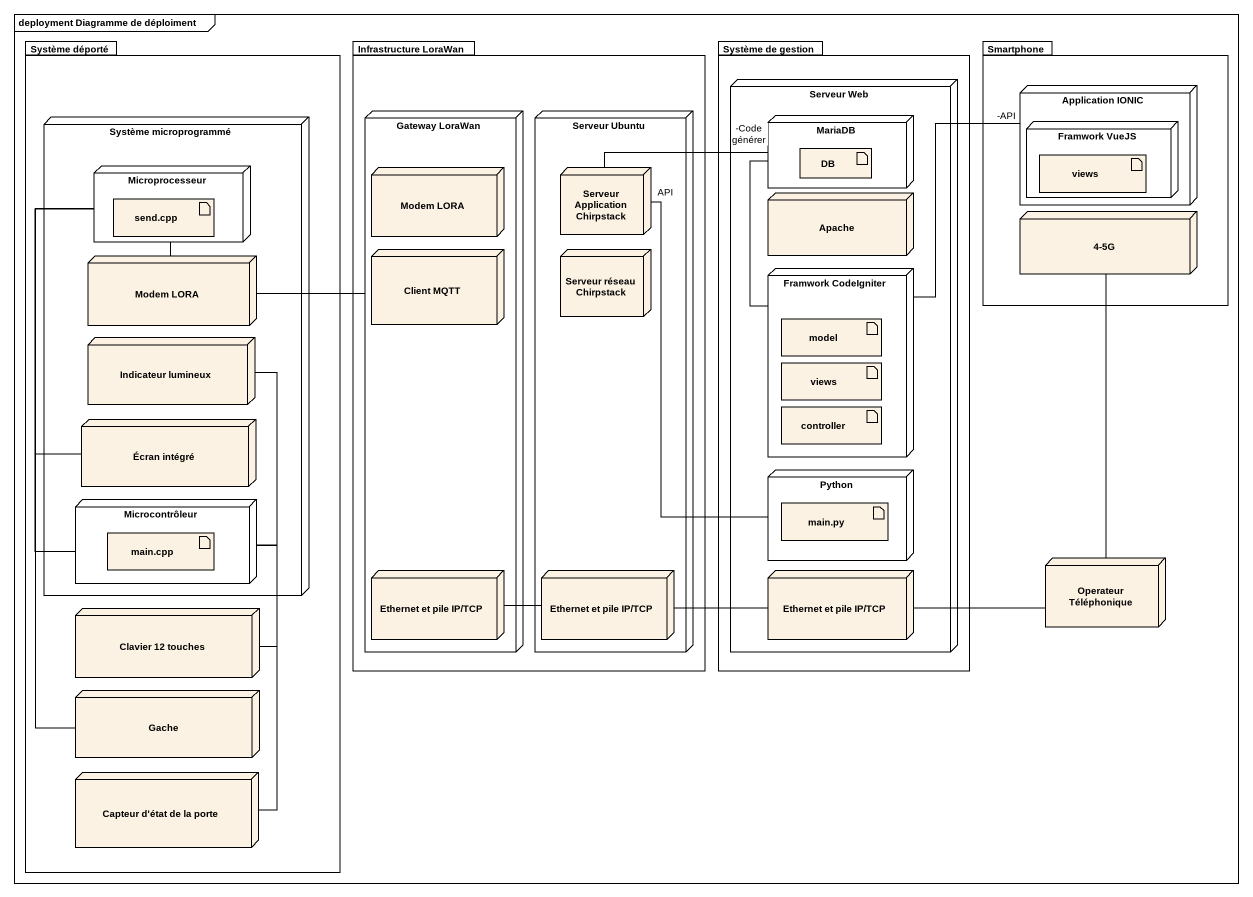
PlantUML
@startuml
mainframe deployment Diagramme de déploiment
package "Système déporté" as Système_déporté {
  node "Système microprogrammé" as Système_microprogrammé {
    node Microprocesseur {
      artifact "send.cpp" as send_cpp
    }
    node "Modem LORA" as Modem_LORA_2
    node "Indicateur lumineux" as Indicateur_lumineux
    node "Écran intégré" as Écran_intégré
    node Microcontrôleur {
      artifact "main.cpp" as main_cpp
    }
  }
  node "Clavier 12 touches" as Clavier_12_touches
  node Gache
  node "Capteur d'état de la porte" as Capteur_d_état_de_la_porte
}
package "Infrastructure LoraWan" as Infrastructure_LoraWan {
  node "Gateway LoraWan" as Gateway_LoraWan {
    node "Modem LORA" as Modem_LORA
    node "Client MQTT" as Client_MQTT
    node "Ethernet et pile IP/TCP" as Ethernet_et_pile_IP_TCP
  }
  node "Serveur Ubuntu" as Serveur_Ubuntu {
    node "Serveur Application Chirpstack" as Serveur_Application
    node "Serveur réseau Chirpstack" as Serveur_réseau_Chirpstack
    node "Ethernet et pile IP/TCP" as Ethernet_et_pile_IP_TCP_2
  }
}
package "Système de gestion" as Système_de_gestion {
  node "Serveur Web" as Serveur_Web {
    node MariaDB {
      artifact DB
    }
    node Apache
    node "Framwork CodeIgniter" as Framwork_CodeIgniter {
      artifact model
      artifact "views" as views_2
      artifact controller
    }
    node Python {
      artifact "main.py" as main_py
    }
    node "Ethernet et pile IP/TCP" as Ethernet_et_pile_IP_TCP_3
  }
}
package Smartphone {
  node "Application IONIC" as Application_IONIC {
    node "Framwork VueJS" as Framwork_VueJS {
      artifact views
    }
  }
  node "4-5G" as n4_5G
}
node "Operateur Téléphonique" as Operateur_Téléphonique
MariaDB -- Framwork_CodeIgniter
Microprocesseur -- Modem_LORA_2
Microprocesseur -- Gache
Serveur_Application -right- "-Code générer" MariaDB
n4_5G -- Operateur_Téléphonique
Modem_LORA_2 -right- Gateway_LoraWan
Framwork_CodeIgniter -up- "-API" Application_IONIC
Écran_intégré -up- Microprocesseur
Python -up- "API" Serveur_Application
Microcontrôleur -up- Microprocesseur
Microcontrôleur -up- Indicateur_lumineux
Ethernet_et_pile_IP_TCP_2 -left- Ethernet_et_pile_IP_TCP
Ethernet_et_pile_IP_TCP_3 -left- Ethernet_et_pile_IP_TCP_2
Operateur_Téléphonique -left- Ethernet_et_pile_IP_TCP_3
Clavier_12_touches -up- Microcontrôleur
Capteur_d_état_de_la_porte -up- Microcontrôleur
@enduml
